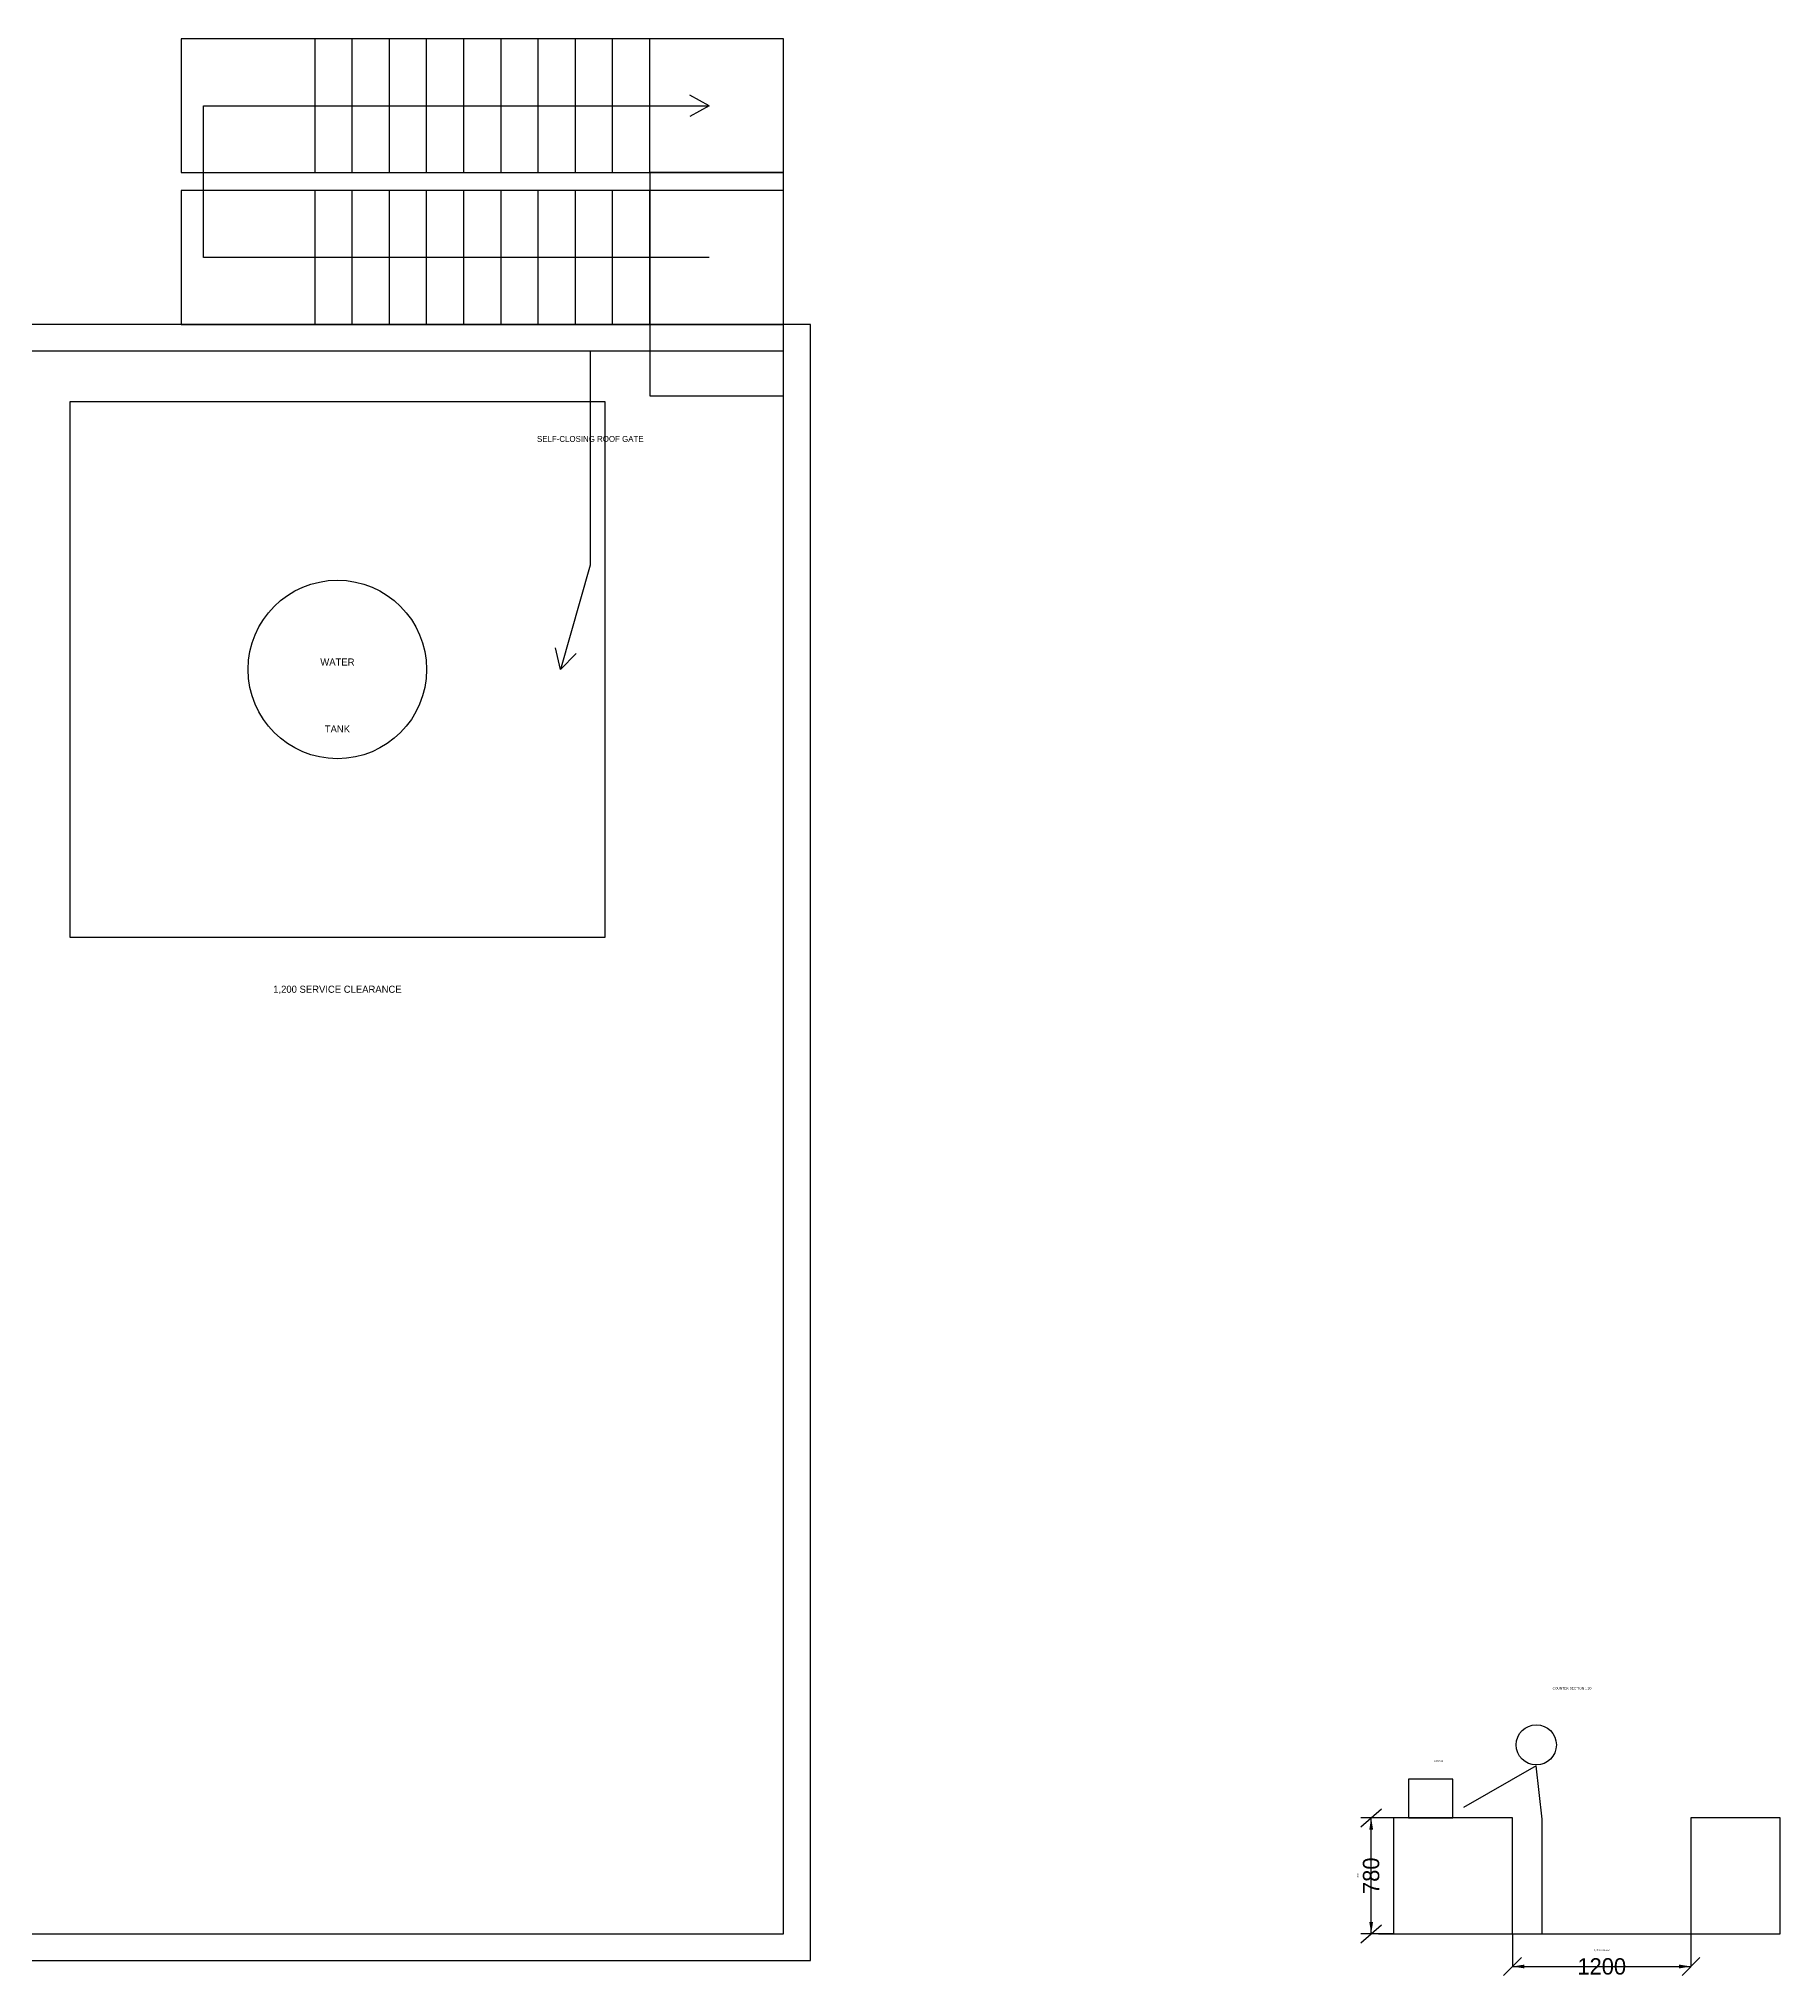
# Model space of a CAD drawing. Header units: millimetres. Extents: x -1160 to 38600, y -2519 to 23410.
# Drawn here: x 26892 to 38600, y -292 to 12740 of the extents above; entities that cross this region are included whole.
import ezdxf
from ezdxf.enums import TextEntityAlignment as Align

# ---------------------------------------------------------------- set-up
doc = ezdxf.new("R2010")
doc.units = ezdxf.units.MM
for name, color, linetype in [('COLD', 4, 'Continuous'), ('DIM', 8, 'Continuous'), ('EXTERIOR', 7, 'Continuous'), ('FLOOR', 8, 'Continuous'), ('ROUTE', 1, 'Continuous'), ('STAFF', 30, 'Continuous'), ('TEXT', 7, 'Continuous')]:
    doc.layers.add(name, color=color, linetype=linetype)
doc.dimstyles.get("Standard").update_dxf_attribs({"dimtxt": 2.5, "dimasz": 2.5, "dimexe": 1.25, "dimexo": 0.625, "dimtad": 1, "dimcen": 2.5, "dimazin": 3, "dimtfac": 1, "dimtmove": 0, "dimatfit": 3})

# ---------------------------------------------------------------- blocks, each defined once
blk = doc.blocks.new('_CLOSEDFILLED')
at = {"color": 0, "linetype": 'BYBLOCK'}
blk.add_solid([(-1, 0.16), (0, 0), (-1, -0.16)], dxfattribs=at)
blk = doc.blocks.new('*D10')
at = {"color": 8}
for p, q in [((36000, 780), (35850, 780)), ((35850, 555), (35850, 700)), ((35850, 80), (35850, 225)), ((36000, 0), (35850, 0))]:
    blk.add_line(p, q, dxfattribs=at)
at = {"layer": 'Defpoints'}
for p in [(36000, 780), (35850, 0), (36000, 0)]:
    blk.add_point(p, dxfattribs=at)
at = {"color": 8, "xscale": 80, "yscale": 80}
for p, rotation in [((35850, 780), 90), ((35850, 0), 270)]:
    blk.add_blockref('_CLOSEDFILLED', p, dxfattribs=dict(at, rotation=rotation))
at = {"color": 8, "insert": (35850, 390), "char_height": 110, "attachment_point": 5, "rotation": 90}
blk.add_mtext('780', dxfattribs=at)
blk = doc.blocks.new('*D11')
at = {"color": 8}
for p, q in [((36800, 0), (36800, -220)), ((38000, 0), (38000, -220)), ((36880, -220), (37180, -220)), ((37620, -220), (37920, -220))]:
    blk.add_line(p, q, dxfattribs=at)
at = {"layer": 'Defpoints'}
for p in [(36800, 0), (38000, 0), (36800, -220)]:
    blk.add_point(p, dxfattribs=at)
at = {"color": 8, "xscale": 80, "yscale": 80, "rotation": 180}
blk.add_blockref('_CLOSEDFILLED', (36800, -220), dxfattribs=at)
at = {"color": 8, "xscale": 80, "yscale": 80}
blk.add_blockref('_CLOSEDFILLED', (38000, -220), dxfattribs=at)
at = {"color": 8, "insert": (37400, -220), "char_height": 110, "attachment_point": 5}
blk.add_mtext('1200', dxfattribs=at)

msp = doc.modelspace()

# ---------------------------------------------------------------- linework, layer by layer
at = {"layer": 'COLD'}
for p, q in [((30700, 10300), (27100, 10300)), ((27100, 10300), (27100, 6700)), ((30700, 6700), (30700, 10300)), ((27100, 6700), (30700, 6700))]:
    msp.add_line(p, q, dxfattribs=at)
msp.add_circle((28900, 8500), 600, dxfattribs=at)
at = {"layer": 'DIM'}
for p, q in [((35780, 720), (35920, 840)), ((36000, 780), (35780, 780)), ((35850, 0), (35850, 780)), ((35780, -60), (35920, 60)), ((36000, 0), (35780, 0)), ((36800, 0), (36800, -150)), ((38000, 0), (38000, -150)), ((36740, -280), (36860, -160)), ((36800, -220), (38000, -220)), ((37940, -280), (38060, -160))]:
    msp.add_line(p, q, dxfattribs=at)
at = {"layer": 'EXTERIOR'}
for p, q in [((32080, 10820), (17820, 10820)), ((32080, -180), (32080, 10820)), ((35900, 0), (38500, 0)), ((17820, -180), (32080, -180))]:
    msp.add_line(p, q, dxfattribs=at)
at = {"layer": 'FLOOR'}
for p, q in [((31900, 10640), (18000, 10640)), ((31900, 0), (31900, 10640)), ((18000, 0), (31900, 0))]:
    msp.add_line(p, q, dxfattribs=at)
at = {"layer": 'ROUTE'}
for p, q in [((30600, 10640), (30600, 9200)), ((30600, 9200), (30400, 8500)), ((30400, 8500), (30367, 8646.3)), ((30400, 8500), (30505.3, 8606.8)), ((36960, 1130), (36470, 850)), ((37000, 770), (36960, 1130)), ((37000, 0), (37000, 770))]:
    msp.add_line(p, q, dxfattribs=at)
msp.add_circle((36960, 1270), 135, dxfattribs=at)
at = {"layer": 'STAFF'}
for p, q in [((31900, 12740), (27850, 12740)), ((27850, 12740), (27850, 11840)), ((28750, 11840), (28750, 12740)), ((29000, 11840), (29000, 12740)), ((29250, 11840), (29250, 12740)), ((29500, 11840), (29500, 12740)), ((29750, 11840), (29750, 12740)), ((30000, 11840), (30000, 12740)), ((30250, 11840), (30250, 12740)), ((30500, 11840), (30500, 12740)), ((30750, 11840), (30750, 12740)), ((31000, 11840), (31000, 12740)), ((31900, 11840), (31900, 12740)), ((28000, 11270), (28000, 12290)), ((28000, 12290), (31400, 12290)), ((31400, 12290), (31268.4, 12361.9)), ((31400, 12290), (31268.4, 12218.1)), ((27850, 11840), (31900, 11840)), ((31900, 11840), (31000, 11840)), ((31000, 11840), (31000, 10340)), ((31900, 10340), (31900, 11840)), ((31900, 11720), (27850, 11720)), ((27850, 11720), (27850, 10820)), ((28750, 10820), (28750, 11720)), ((29000, 10820), (29000, 11720)), ((29250, 10820), (29250, 11720)), ((29500, 10820), (29500, 11720)), ((29750, 10820), (29750, 11720)), ((30000, 10820), (30000, 11720)), ((30250, 10820), (30250, 11720)), ((30500, 10820), (30500, 11720)), ((30750, 10820), (30750, 11720)), ((31000, 10820), (31000, 11720)), ((31900, 10820), (31900, 11720)), ((31400, 11270), (28000, 11270)), ((27850, 10820), (31900, 10820)), ((31000, 10340), (31900, 10340)), ((36400, 1040), (36100, 1040)), ((36100, 1040), (36100, 780)), ((36400, 780), (36400, 1040)), ((36800, 780), (36000, 780)), ((36000, 780), (36000, 0)), ((36100, 780), (36400, 780)), ((36800, 0), (36800, 780)), ((38600, 780), (38000, 780)), ((38000, 780), (38000, 0)), ((38600, 0), (38600, 780)), ((36000, 0), (36800, 0)), ((38000, 0), (38600, 0))]:
    msp.add_line(p, q, dxfattribs=at)

# ---------------------------------------------------------------- texts
at = {"layer": 'DIM'}
msp.add_text('780', height=12.35, rotation=90, dxfattribs=at).set_placement((35760, 390), align=Align.MIDDLE_CENTER)
msp.add_text('1,200 CLEAR', height=12.347, dxfattribs=at).set_placement((37400, -110), align=Align.MIDDLE_CENTER)
at = {"layer": 'TEXT'}
for s, height, p in [('SELF-CLOSING ROOF GATE', 39.687, (30600, 10050)), ('WATER', 47.62, (28900, 8550)), ('TANK', 47.62, (28900, 8100)), ('1,200 SERVICE CLEARANCE', 47.625, (28900, 6350)), ('COUNTER SECTION 1:20', 15.875, (37200, 1650)), ('LOW POS', 10.58, (36300, 1160))]:
    msp.add_text(s, height=height, dxfattribs=at).set_placement(p, align=Align.MIDDLE_CENTER)

# ---------------------------------------------------------------- dimensions: what is measured, and where the dimension line sits
dim = msp.add_linear_dim(base=(35850, 0), p1=(36000, 0), p2=(36000, 780), angle=90, dimstyle='Standard', override={"dimtxt": 110, "dimasz": 80, "dimdec": 0, "dimclrd": 8, "dimclre": 8, "dimclrt": 8})
dim.commit()
dim.dimension.update_dxf_attribs({"geometry": '*D10', "text_midpoint": (35850, 390)})
dim = msp.add_linear_dim(base=(36800, -220), p1=(36800, 0), p2=(38000, 0), dimstyle='Standard', override={"dimtxt": 110, "dimasz": 80, "dimdec": 0, "dimclrd": 8, "dimclre": 8, "dimclrt": 8})
dim.commit()
dim.dimension.update_dxf_attribs({"geometry": '*D11', "text_midpoint": (37400, -220)})

doc.saveas('drawing.dxf')
